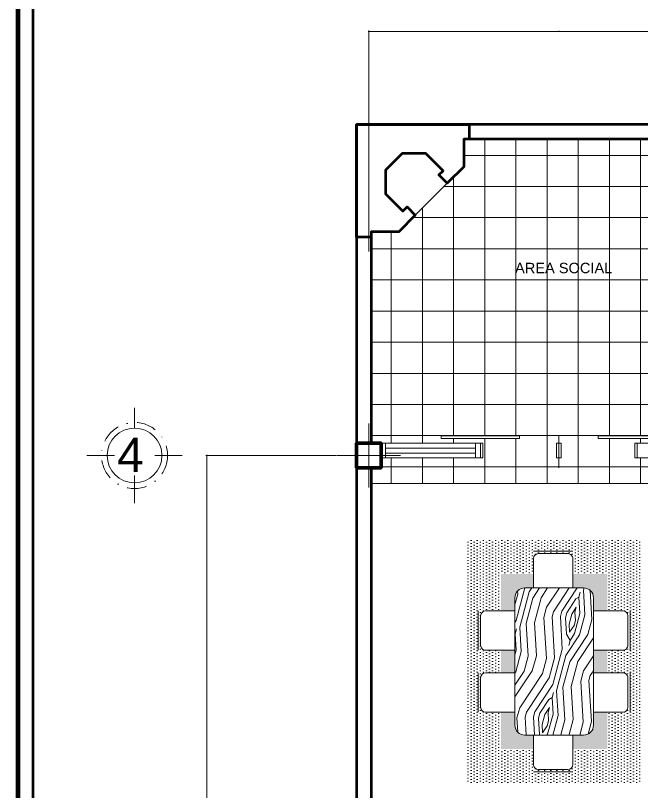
# Model space of a CAD drawing. Extents: x -454308 to 890911, y -14103 to 1343694.
# Drawn here: x 205109.3 to 205300.8, y 659037.8 to 659275.1 of the extents above; entities that cross this region are included whole.
import ezdxf

# ---------------------------------------------------------------- set-up
doc = ezdxf.new("R2010")
doc.units = 0
doc.header["$MEASUREMENT"] = 0
doc.header["$PDMODE"] = 32
doc.linetypes.add('DASHDOT', pattern=[1, 0.5, -0.25, 0, -0.25])
for name, color, linetype, lineweight in [('columnas', 1, 'Continuous', 70), ('cotas', 142, 'Continuous', 9), ('EJES', 8, 'Continuous', 5), ('Mobiliario', 7, 'Continuous', 9), ('paredes', 20, 'Continuous', 50), ('PUERTAS', 7, 'Continuous', 20), ('TEXTO', 7, 'Continuous', 15), ('textura', 250, 'Continuous', 13), ('VENTANAS', 7, 'Continuous', 20)]:
    doc.layers.add(name, color=color, linetype=linetype, lineweight=lineweight)
doc.styles.add('espacios', font='arial.ttf', dxfattribs={"height": 0.1})
doc.styles.add('gama_50_s', font='arial.ttf', dxfattribs={"height": 0.14})
doc.dimstyles.new('OI_1-50', dxfattribs={"dimtxt": 4, "dimasz": 0.08, "dimexe": 0.25, "dimexo": 0.25, "dimgap": 0.05, "dimtad": 2, "dimzin": 4, "dimtxsty": 'gama_50_s', "dimblk": 'ARCHTICK', "dimcen": 0.05, "dimdle": 0.2, "dimclrd": 256, "dimclre": 256, "dimclrt": 256, "dimadec": 4, "dimazin": 0, "dimtfac": 0.5, "dimtix": 1, "dimtmove": 1, "dimatfit": 3, "dimldrblk": 'DOTSMALL', "dimfxl": 0.05, "dimlwd": -1, "dimlwe": -1, "dimarcsym": 0})

# ---------------------------------------------------------------- blocks, each defined once
blk = doc.blocks.new('Plt-Mesa06p-0')
at = {"layer": 'Mobiliario'}
h = blk.add_hatch(dxfattribs=at)
h.set_pattern_fill('DOTS,_O', color=9, scale=0.5)
h.set_pattern_definition([(0, (-40.12359510153889, -20.65389474040951), (0.015625, 0.03125), [0, -0.03125])])
h.paths.add_polyline_path([(1.221531492964452, 0.8688786963763171), (-1.250000085881346, 0.86887869637631), (-1.250000085881332, -0.9026528824694644), (1.221531492964431, -0.9026528824694751)])
h.paths.add_polyline_path([(0.8771839745169174, 0.5245311779287789), (0.8771839745169174, 0.1940551193113684), (1.035765703541557, 0.1940551193113684, -0.4142135623730743), (1.085765703541554, 0.1440551193113713), (1.085765703541554, -0.155944880688633, -0.4142135623730752), (1.035765703541557, -0.2059448806886301), (0.8771839745169174, -0.2059448806886266), (0.8771839745169032, -0.5583053640219333), (0.501593490058454, -0.5583053640219333), (0.5015934900584469, -0.71688709304658, -0.4142135623730522), (0.4515934900584497, -0.7668870930465737), (0.1515934900584455, -0.7668870930465737, -0.4142135623731168), (0.1015934900584412, -0.7168870930465765), (0.1015934900584483, -0.5583053640219333), (-0.1300620829753356, -0.5583053640219298), (-0.1300620829753356, -0.7168870930465765, -0.414213562373096), (-0.1800620829753328, -0.7668870930465772), (-0.4800620829753299, -0.7668870930465737, -0.4142135623731147), (-0.5300620829753342, -0.7168870930465765), (-0.5300620829753342, -0.5583053640219333), (-0.9056525674337976, -0.5583053640219298), (-0.9056525674338047, -0.2059448806886337), (-1.064234296458444, -0.2059448806886301, -0.4142135623730743), (-1.114234296458442, -0.155944880688633), (-1.114234296458442, 0.1440551193113713, -0.4142135623730731), (-1.064234296458444, 0.1940551193113684), (-0.9056525674338047, 0.194055119311372), (-0.9056525674338118, 0.5245311779287825), (-0.5300620829753413, 0.5245311779287825), (-0.5300620829753413, 0.6831129069534292, -0.4142135623730522), (-0.4800620829753441, 0.7331129069534228), (-0.1800620829753399, 0.7331129069534228, -0.4142135623730951), (-0.1300620829753427, 0.6831129069534221), (-0.1300620829753356, 0.5245311779287789), (0.1015934900584341, 0.5245311779287789), (0.1015934900584341, 0.6831129069534292, -0.4142135623730543), (0.1515934900584313, 0.7331129069534228), (0.4515934900584426, 0.7331129069534228, -0.4142135623730939), (0.5015934900584398, 0.6831129069534221), (0.5015934900584469, 0.5245311779287753)], flags=16)
h.paths.add_polyline_path([(0.7357657035415599, 0.2831129069534235), (0.7357657035415528, -0.3168870930465779, -0.4142135623730847), (0.6357657035415585, -0.4168870930465758), (-0.6642342964584529, -0.4168870930465758, -0.4142135623730743), (-0.7642342964584472, -0.3168870930465744), (-0.7642342964584472, 0.2831129069534235, -0.4142135623730743), (-0.6642342964584529, 0.3831129069534249), (0.6357657035415585, 0.3831129069534249, -0.414213562373096)], flags=0)
h = blk.add_hatch(dxfattribs=at)
h.set_pattern_fill('DOTS,_O', color=9, scale=0.33)
h.set_pattern_definition([(0, (-40.12359510153889, -20.65389474040951), (0.0103125, 0.020625), [0, -0.020625])])
h.paths.add_polyline_path([(0.1015934900584341, 0.5245311779287825), (-0.1300620829753356, 0.5245311779287825), (-0.1300620829753427, 0.3831129069534214), (0.1015934900584412, 0.3831129069534214)])
h.paths.add_polyline_path([(-0.5300620829753413, 0.3831129069534249), (-0.5300620829753413, 0.5245311779287825), (-0.9056525674338118, 0.524531177928786), (-0.9056525674337976, 0.194055119311372), (-0.7642342964584401, 0.1940551193113684), (-0.7642342964584472, 0.2831129069534164, -0.4142135623731158), (-0.6642342964584458, 0.3831129069534249)])
h.paths.add_polyline_path([(-0.7642342964584472, -0.3168870930466419), (-0.7642342964584472, -0.2059448806886266), (-0.9056525674338047, -0.2059448806886266), (-0.9056525674337905, -0.5583053640219333), (-0.5300620829753342, -0.5583053640219333), (-0.5300620829753342, -0.4168870930465758), (-0.6642342964584529, -0.4168870930465758, -0.4142135623728765)])
h.paths.add_polyline_path([(0.1015934900584412, -0.5583053640219333), (0.1015934900584412, -0.4168870930465758), (-0.1300620829753356, -0.4168870930465758), (-0.1300620829753285, -0.5583053640219333)])
h.paths.add_polyline_path([(0.8771839745169174, -0.2059448806886266), (0.7357657035415528, -0.2059448806886301), (0.7357657035415528, -0.3168870930465779, -0.4142135623730847), (0.6357657035415585, -0.4168870930465758), (0.5015934900584469, -0.4168870930465758), (0.501593490058454, -0.5583053640219333), (0.8771839745169032, -0.5583053640219333)])
h.paths.add_polyline_path([(0.7357657035415599, 0.2831129069534306), (0.7357657035415599, 0.1940551193113684), (0.8771839745169174, 0.1940551193113684), (0.8771839745169174, 0.5245311779287789), (0.5015934900584469, 0.5245311779287825), (0.5015934900584398, 0.3831129069534214), (0.6357657035415585, 0.3831129069534249, -0.4142135623730752)])
h = blk.add_hatch(dxfattribs=at)
h.set_pattern_fill('WOODFACE,_O', color=8, scale=0.75, angle=120)
h.set_pattern_definition([(120, (-40.2310710541808, -20.54274092984184), (-1.024519052838329, 0.2745190528383292), [0.0375, -0.7124999999999998]), (210, (-40.60840272267422, -20.41418330870651), (-0.2745190528383292, -1.024519052838329), [0.07500000000000001, -0.675]), (165, (-40.46845081739039, -20.50658711927418), (-0.649519052850686, -0.3750000000071341), [0.053025, -0.159075, 0.053025, -0.10605, 0.37125, -0.3182351717249999]), (165, (-40.17984510153889, -20.55646688248376), (-0.649519052850686, -0.3750000000071341), [0.05303250000000001, -0.106065, 0.05303250000000001, -0.8485301715]), (165, (-40.37604700682272, -20.36663521399035), (-0.649519052850686, -0.3750000000071341), [0.05303250000000001, -1.0076276715]), (165, (-40.38107105418081, -20.28293330870651), (-0.649519052850686, -0.3750000000071341), [0.05303250000000001, -1.0076276715]), (165, (-40.38977295946464, -20.41786116663226), (-0.649519052850686, -0.3750000000071341), [0.05303250000000001, -1.0076276715]), (165, (-40.40349891210656, -20.46908711927418), (-0.649519052850686, -0.3750000000071341), [0.106065, -0.9545951715]), (165, (-40.9843882017353, -20.5879573560646), (-0.649519052850686, -0.3750000000071341), [0.106065, -0.9545951715]), (165, (-40.39847486474847, -20.55278902455801), (-0.649519052850686, -0.3750000000071341), [0.21213, -0.8485301715]), (165, (-40.41220081739039, -20.60401497719993), (-0.649519052850686, -0.3750000000071341), [0.21213, -0.8485301715]), (165, (-40.85080653324189, -20.29432759285501), (-0.649519052850686, -0.3750000000071341), [0.21213, -0.8485301715]), (165, (-40.45840272267422, -20.67399092984184), (-0.649519052850686, -0.3750000000071341), [0.159099, -0.9015611715]), (165, (-40.48083058059997, -20.86014474040951), (-0.649519052850686, -0.3750000000071341), [0.159099, -0.9015611715]), (165, (-40.45337867531614, -20.75769283512568), (-0.649519052850686, -0.3750000000071341), [0.159099, -0.9015611715]), (165, (-40.89198439116763, -20.44800545078076), (-0.649519052850686, -0.3750000000071341), [0.26516505, -0.7954951215]), (165, (-40.88696034380956, -20.53170735606459), (-0.649519052850686, -0.3750000000071341), [0.26516505, -0.7954951215]), (165, (-40.76208058059997, -20.37300545078076), (-0.649519052850686, -0.3750000000071341), [0.3712310595, -0.6894291112500001]), (146.5650512, (-40.33352295946464, -20.51528902455801), (-0.3750000002598846, 0.6495190526883657), [0.0838525425, -1.593198435]), (146.5650512, (-40.60337867531614, -20.49788521399034), (-0.3750000002598846, 0.6495190526883657), [0.0838525425, -1.593198435]), (146.5650512, (-40.51967677003231, -20.49286116663226), (-0.3750000002598846, 0.6495190526883657), [0.0838525425, -1.593198435]), (146.5650512, (-40.24982105418081, -20.51026497719993), (-0.3750000002598846, 0.6495190526883657), [0.1677051, -1.50934588275]), (146.5650512, (-40.61710462795806, -20.54911116663226), (-0.3750000002598846, 0.6495190526883657), [0.251557647, -1.42549333575]), (146.5650512, (-40.61208058059997, -20.63281307191609), (-0.3750000002598846, 0.6495190526883657), [0.33541019625, -1.3416407865]), (146.5650512, (-40.60705653324189, -20.71651497719993), (-0.3750000002598846, 0.6495190526883657), [0.33541019625, -1.3416407865]), (146.5650512, (-40.74566224909339, -20.92644283512568), (-0.3750000002598846, 0.6495190526883657), [0.33541019625, -1.3416407865]), (146.5650512, (-40.68071034380955, -20.88894283512568), (-0.3750000002598846, 0.6495190526883657), [0.41926275, -1.25778823275]), (146.5650512, (-40.63450843852572, -20.81896688248376), (-0.3750000002598846, 0.6495190526883657), [0.41926275, -1.25778823275]), (183.43494882, (-40.50595081739039, -20.44163521399035), (-0.6495190528575144, -0.3749999999669104), [0.08385254249999999, -1.593198435]), (183.43494882, (-40.38474891210655, -20.5015630719161), (-0.6495190528575144, -0.3749999999669104), [0.08385254249999999, -1.593198435]), (183.43494882, (-40.2310710541808, -20.54274092984184), (-0.6495190528575144, -0.3749999999669104), [0.1677050999999999, -1.50934588275]), (183.43494882, (-40.44099891210656, -20.40413521399034), (-0.6495190528575144, -0.3749999999669104), [0.1677050999999999, -1.50934588275]), (183.43494882, (-40.16109510153889, -20.58894283512567), (-0.6495190528575144, -0.3749999999669104), [0.2515576469999999, -1.42549333575]), (183.43494882, (-40.12359510153889, -20.65389474040951), (-0.6495190528575144, -0.3749999999669104), [0.33541019625, -1.3416407865]), (183.43494882, (-40.4935710541808, -20.08807759285501), (-0.6495190528575144, -0.3749999999669104), [0.33541019625, -1.3416407865]), (183.43494882, (-40.42727295946464, -20.35290926134843), (-0.6495190528575144, -0.3749999999669104), [0.33541019625, -1.3416407865]), (183.43494882, (-40.43732105418081, -20.18550545078076), (-0.6495190528575144, -0.3749999999669104), [0.41926275, -1.25778823275]), (183.43494882, (-40.43229700682272, -20.26920735606459), (-0.6495190528575144, -0.3749999999669104), [0.41926275, -1.25778823275])])
h.paths.add_polyline_path([(0.6357657035415585, -0.4168870930465758, 0.4142135623730847), (0.7357657035415528, -0.3168870930465779), (0.7357657035415599, 0.2831129069534235, 0.414213562373096), (0.6357657035415585, 0.3831129069534249), (-0.6642342964584529, 0.3831129069534249, 0.4142135623730743), (-0.7642342964584472, 0.2831129069534235), (-0.7642342964584472, -0.3168870930465744, 0.4142135623730743), (-0.6642342964584529, -0.4168870930465758)])
for p, q in [((-0.5300620829753413, 0.7581129069534249), (-0.1300620829753427, 0.7581129069534249)), ((-0.4800620829753441, 0.7331129069534228), (-0.1800620829753399, 0.7331129069534228)), ((0.5015934900584398, 0.7581129069534249), (0.1015934900584341, 0.7581129069534249)), ((0.4515934900584426, 0.7331129069534228), (0.1515934900584384, 0.7331129069534228)), ((-0.5300620829753413, 0.6831129069534256), (-0.5300620829753413, 0.3831129069534249)), ((-0.1300620829753427, 0.6831129069534256), (-0.1300620829753427, 0.3831129069534249)), ((0.1015934900584341, 0.6831129069534256), (0.1015934900584412, 0.3831129069534249)), ((0.5015934900584398, 0.6831129069534256), (0.5015934900584398, 0.3831129069534249)), ((-1.139234296458447, 0.1940551193113684), (-1.139234296458447, -0.2059448806886301)), ((-1.064234296458444, 0.1940551193113684), (-0.7642342964584401, 0.1940551193113684)), ((1.035765703541557, 0.1940551193113684), (0.7357657035415528, 0.1940551193113684)), ((1.110765703541553, 0.1940551193113684), (1.110765703541553, -0.2059448806886301)), ((-1.114234296458442, 0.1440551193113713), (-1.114234296458442, -0.155944880688633)), ((1.085765703541554, 0.1440551193113713), (1.085765703541554, -0.155944880688633)), ((-1.064234296458444, -0.2059448806886301), (-0.7642342964584472, -0.2059448806886301)), ((1.035765703541557, -0.2059448806886301), (0.7357657035415599, -0.2059448806886301)), ((-0.5300620829753342, -0.7168870930465729), (-0.5300620829753342, -0.4168870930465758)), ((-0.1300620829753356, -0.7168870930465729), (-0.1300620829753356, -0.4168870930465758)), ((0.1015934900584412, -0.7168870930465729), (0.1015934900584483, -0.4168870930465758)), ((0.5015934900584469, -0.7168870930465729), (0.5015934900584469, -0.4168870930465758)), ((-0.4800620829753299, -0.7668870930465737), (-0.1800620829753328, -0.7668870930465772)), ((0.4515934900584497, -0.7668870930465737), (0.1515934900584455, -0.7668870930465737)), ((-0.5300620829753342, -0.7918870930465758), (-0.1300620829753356, -0.7918870930465758)), ((0.5015934900584469, -0.7918870930465758), (0.1015934900584412, -0.7918870930465758))]:
    blk.add_line(p, q, dxfattribs=at)
blk.add_lwpolyline([(-0.6642342964584458, 0.3831129069534249), (0.6357657035415585, 0.3831129069534249, -0.4142135623730961), (0.7357657035415599, 0.2831129069534235), (0.7357657035415528, -0.3168870930465744, -0.414213562373095), (0.6357657035415585, -0.4168870930465758), (-0.6642342964584458, -0.4168870930465758, -0.414213562373095), (-0.7642342964584472, -0.3168870930465744), (-0.7642342964584472, 0.2831129069534235, -0.414213562373095)], format="xyb", close=True, dxfattribs=at)
for centre, start, end in [((-0.4800620829753441, 0.6831129069534256), 90, 179.9999999999998), ((-0.1800620829753399, 0.6831129069534256), 0, 90), ((0.1515934900584384, 0.6831129069534256), 90, 180.0000000000002), ((0.4515934900584426, 0.6831129069534256), 2.035554996136651e-13, 90), ((-1.064234296458444, 0.1440551193113713), 90, 179.9999999999998), ((1.035765703541557, 0.1440551193113713), 0, 90), ((-1.064234296458444, -0.155944880688633), 180, 270), ((1.035765703541557, -0.155944880688633), 270, 2.035554996136651e-13), ((-0.4800620829753299, -0.7168870930465729), 180.0000000000002, 270), ((-0.1800620829753328, -0.7168870930465729), 270, 2.035554996136651e-13), ((0.1515934900584455, -0.7168870930465729), 179.9999999999998, 270), ((0.4515934900584497, -0.7168870930465729), 270, 359.9999999999998)]:
    blk.add_arc(centre, 0.05, start, end, dxfattribs=at)
blk = doc.blocks.new('Plt-Pta-Cor-080x15')
at = {"layer": 'PUERTAS'}
for p, q in [((0.02500000000000036, 8.881784197001252e-16), (0, 0)), ((0.02500000000000036, 8.881784197001252e-16), (0.02500000000000036, -0.1499999999999995)), ((0.7750000000000004, 8.881784197001252e-16), (0.7750000000000004, -0.1499999999999995)), ((0.8000000000000007, 8.881784197001252e-16), (0.7750000000000004, 8.881784197001252e-16)), ((0.02500000000000036, -0.1499999999999986), (0, -0.1499999999999995)), ((0.8000000000000007, -0.1499999999999995), (0.7750000000000004, -0.1499999999999995))]:
    blk.add_line(p, q, dxfattribs=at)
blk.add_lwpolyline([(0.4000000000000004, 0.05000000000000071), (0.4000000000000004, 0.07500000000000107), (-0.4000000000000004, 0.07500000000000107), (-0.4000000000000004, 0.05000000000000071)], close=True, dxfattribs=at)
blk = doc.blocks.new('_ArchTick')
at = {"color": 0, "const_width": 0.15}
blk.add_lwpolyline([(-0.5, -0.5), (0.5, 0.5)], dxfattribs=at)
blk = doc.blocks.new('*D425')
at = {"layer": 'cotas', "linetype": 'Continuous'}
for p, q in [((205207.3829712174, 659140.567140815), (205167.5591442115, 659140.567140815)), ((205167.8091442115, 659140.7671408149), (205167.8091442115, 659020.3671408336)), ((205207.3829712174, 659020.5671408336), (205167.5591442115, 659020.5671408336))]:
    blk.add_line(p, q, dxfattribs=at)
at = {"layer": 'DEFPOINTS', "color": 0, "linetype": 'Continuous', "lineweight": 30}
for p in [(205207.6329712174, 659140.567140815), (205167.8091442115, 659020.5671408336), (205207.6329712174, 659020.5671408336)]:
    blk.add_point(p, dxfattribs=at)
at = {"layer": 'cotas', "linetype": 'Continuous', "xscale": 0.08, "yscale": 0.08, "zscale": 0.08}
for p, rotation in [((205167.8091442115, 659140.567140815), 90), ((205167.8091442115, 659020.5671408336), 270)]:
    blk.add_blockref('_ArchTick', p, dxfattribs=dict(at, rotation=rotation))
at = {"layer": 'cotas', "linetype": 'Continuous', "insert": (205167.6750105142, 659080.5671408243), "char_height": 0.14, "attachment_point": 5, "rotation": 90, "style": 'gama_50_s'}
blk.add_mtext('120,00', dxfattribs=at)
blk = doc.blocks.new('_DotSmall')
at = {"color": 0, "linetype": 'ByBlock', "const_width": 0.5}
blk.add_lwpolyline([(-0.0625, 0, 1), (0.0625, 0, 1)], format="xyb", close=True, dxfattribs=at)
blk = doc.blocks.new('UTYIYUIYORTTRYYUTYUI')
at = {"layer": 'cotas', "linetype": 'DASHDOT', "lineweight": 0}
for p, q in [((738.4337622438703, 292.3239480255716), (738.4337622438703, 292.0447749084857)), ((737.9485658231558, 291.8387516048571), (738.2287786601079, 291.8387516048571)), ((738.7129138724385, 291.8387516048571), (738.9189586645848, 291.8387516048571)), ((738.4337622438703, 291.3535551841427), (738.4337622438703, 291.6327283012286))]:
    blk.add_line(p, q, dxfattribs=at)
at = {"layer": 'cotas', "linetype": 'DASHDOT', "lineweight": 0, "ltscale": 0.4}
blk.add_circle((738.4337622438703, 291.8387516048571), 0.3366888241471315, dxfattribs=at)
at = {"layer": 'cotas', "lineweight": 0}
blk.add_circle((738.4337622438703, 291.8387516048571), 0.2791516285681609, dxfattribs=at)
blk = doc.blocks.new('*D427')
at = {"layer": 'cotas', "linetype": 'Continuous'}
for p, q in [((205333.8329711969, 659270.2759142752), (205217.1829712146, 659270.2759142752)), ((205217.3829712146, 659202.9750682871), (205217.3829712146, 659270.5259142752)), ((205333.6329711969, 659202.9750682871), (205333.6329711969, 659270.5259142752))]:
    blk.add_line(p, q, dxfattribs=at)
at = {"layer": 'DEFPOINTS', "color": 0, "linetype": 'Continuous', "lineweight": 30}
for p in [(205217.3829712146, 659270.2759142752), (205217.3829712146, 659202.7250682871), (205333.6329711969, 659202.7250682871)]:
    blk.add_point(p, dxfattribs=at)
at = {"layer": 'cotas', "linetype": 'Continuous', "xscale": 0.08, "yscale": 0.08, "zscale": 0.08, "rotation": 180}
blk.add_blockref('_ArchTick', (205217.3829712146, 659270.2759142752), dxfattribs=at)
at = {"layer": 'cotas', "linetype": 'Continuous', "xscale": 0.08, "yscale": 0.08, "zscale": 0.08}
blk.add_blockref('_ArchTick', (205333.6329711969, 659270.2759142752), dxfattribs=at)
at = {"layer": 'cotas', "linetype": 'Continuous', "insert": (205275.5079712057, 659270.4100479723), "char_height": 0.14, "attachment_point": 5, "style": 'gama_50_s'}
blk.add_mtext('116,25', dxfattribs=at)

msp = doc.modelspace()

# ---------------------------------------------------------------- hatches: boundary and pattern name
at = {"layer": 'textura', "linetype": 'Continuous'}
h = msp.add_hatch(dxfattribs=at)
h.set_pattern_fill('NET', color=256, scale=2.999999999534339, angle=180, style=0)
h.set_pattern_definition([(180, (204938.528608738, 658641.8171408932), (-1.166437551834759e-15, -9.524999998521526), []), (270, (204938.528608738, 658641.8171408932), (9.524999998521526, -1.749656327752139e-15), [])])
h.paths.add_polyline_path([(205365.1329711932, 659139.817140815), (205337.382971196, 659139.817140815), (205337.382971196, 659136.817140815), (205333.6329711969, 659136.817140815), (205333.6329711969, 659132.0122705597), (205365.1329711932, 659132.0122705597)])
h.paths.add_polyline_path([(205333.6329711969, 659136.817140815), (205329.8829711969, 659136.817140815), (205329.8829711969, 659132.0122705597), (205333.6329711969, 659132.0122705597)])
h.paths.add_polyline_path([(205329.8829711969, 659136.817140815), (205313.7837505885, 659136.817140815), (205313.7837505885, 659132.0122705597), (205329.8829711969, 659132.0122705597)])
h.paths.add_polyline_path([(205365.1329711932, 659174.3171408112), (205331.3829711988, 659174.3171408112), (205331.3829711988, 659171.3171408075), (205365.1329711932, 659171.3171408075)], flags=17)
h.paths.add_polyline_path([(205263.5079712099, 659146.567140815), (205263.5079712099, 659145.817140815), (205239.5079712127, 659145.817140815), (205239.5079712127, 659146.567140815)], flags=16)
h.paths.add_polyline_path([(205311.5079712025, 659146.567140815), (205311.5079712025, 659145.817140815), (205287.5079712044, 659145.817140815), (205287.5079712044, 659146.567140815)], flags=16)
h.paths.add_polyline_path([(205298.7579712025, 659139.817140815), (205276.2579712062, 659139.817140815), (205276.2579712062, 659144.317140815), (205298.7579712025, 659144.317140815)])
h.paths.add_polyline_path([(205329.8829711969, 659136.817140815), (205221.1329712146, 659136.817140815), (205221.1329712146, 659139.817140815), (205329.8829711969, 659139.817140815)])
h.paths.add_polyline_path([(205319.9024268347, 659132.0122705597), (205218.1329712155, 659132.0122705597), (205218.1329712155, 659136.817140815), (205319.9024268347, 659136.817140815)])
h.paths.add_polyline_path([(205274.757971209, 659139.817140815), (205252.2579712118, 659139.817140815), (205252.2579712118, 659144.317140815), (205274.757971209, 659144.317140815)])
h.paths.add_polyline_path([(205347.1329711969, 659195.3171408075), (205365.1329711932, 659213.3171408038), (205365.1329711932, 659214.0671408038), (205369.6329711932, 659214.0671408038), (205369.6329711932, 659207.3171408038), (205371.1329711913, 659207.3171408038), (205371.1329711913, 659225.3171408001), (205371.8829711913, 659225.3171408001), (205371.8829711913, 659207.3171408038), (205449.132971182, 659207.3171408038), (205449.132971182, 659237.3171408001), (205369.6329711932, 659237.3171408001), (205369.6329711932, 659236.5671408001), (205365.1329711932, 659236.5671408001), (205365.1329711932, 659237.3171408001), (205246.4608932729, 659237.3171408001), (205246.4608932729, 659228.9171408016), (205226.532971215, 659208.9892187427), (205218.1329712155, 659208.9892187427), (205218.1329712155, 659171.3171408075), (205331.3829711988, 659171.3171408075), (205331.3829711988, 659174.3171408112), (205347.1329711969, 659174.3171408112)])
h.paths.add_polyline_path([(205347.1329711969, 659144.317140815), (205347.1329711969, 659171.3171408075), (205218.1329712155, 659171.3171408075), (205218.1329712155, 659144.317140815)])

# ---------------------------------------------------------------- linework, layer by layer
at = {"linetype": 'Continuous'}
msp.add_lwpolyline([(205110.0965358433, 659360.0302641849), (205110.0965358433, 658460.0302643265), (206460.0965356338, 658460.0302643265), (206460.0965356338, 659360.0302641849)], close=True, dxfattribs=at)
at = {"layer": 'columnas'}
msp.add_lwpolyline([(205213.6329712155, 659136.817140815), (205221.1329712146, 659136.817140815), (205221.1329712146, 659144.317140815), (205213.6329712155, 659144.317140815), (205213.6329712155, 659136.817140815)], dxfattribs=at)
at = {"layer": 'EJES'}
for points in [[(205217.3829712146, 659130.817140815), (205217.3829712146, 659150.317140815)], [(205207.6329712174, 659140.567140815), (205227.1329712155, 659140.567140815)]]:
    msp.add_lwpolyline(points, dxfattribs=at)
at = {"layer": 'Mobiliario', "linetype": 'Continuous'}
msp.add_line((205231.6241400386, 659214.0803875673), (205241.3697244492, 659223.825971977), dxfattribs=at)
at = {"layer": 'paredes'}
for p, q in [((205453.6329711783, 659241.8171408001), (205213.6329712155, 659241.8171408001)), ((205213.6329712155, 659241.8171408001), (205213.6329712155, 658641.8171408932)), ((205449.132971182, 659237.3171408001), (205246.4608932729, 659237.3171408001)), ((205218.1329712155, 659208.9892187427), (205218.1329712155, 659144.317140815)), ((205218.1329712155, 659136.817140815), (205218.1329712155, 659024.3171408336))]:
    msp.add_line(p, q, dxfattribs=at)
at = {"layer": 'paredes', "color": 250, "linetype": 'Continuous', "const_width": 1.499999999767169}
msp.add_lwpolyline([(205110.0965358433, 658460.0302643265), (206460.0965356338, 658460.0302643265), (206460.0965356338, 659360.0302641849), (205110.0965358433, 659360.0302641849)], close=True, dxfattribs=at)
at = {"layer": 'paredes', "color": 250, "linetype": 'Continuous'}
msp.add_lwpolyline([(205114.5965358433, 658464.5302643228), (206455.5965356338, 658464.5302643228), (206455.5965356338, 659355.5302641849), (205114.5965358433, 659355.5302641849)], close=True, dxfattribs=at)
at = {"layer": 'paredes', "linetype": 'Continuous'}
msp.add_lwpolyline([(205213.6329712155, 659207.3171408038), (205213.6329712155, 659241.8171408001), (205248.1329712109, 659241.8171408001), (205248.1329712109, 659237.3171408001), (205246.4608932729, 659237.3171408001), (205246.4608932729, 659228.9171408016), (205241.3697244492, 659223.825971977), (205238.8241400369, 659226.3715563874), (205240.0969322431, 659227.6443485963), (205234.7936313855, 659232.9476494539), (205227.5936313863, 659232.9476494539), (205222.5024625626, 659227.8564806293), (205222.5024625626, 659220.65648063), (205227.8057634211, 659215.3531797725), (205229.0785556263, 659216.6259719777), (205231.6241400386, 659214.0803875673), (205226.532971215, 659208.9892187427), (205218.1329712155, 659208.9892187427), (205218.1329712155, 659207.3171408038)], close=True, dxfattribs=at)
at = {"layer": 'PUERTAS', "color": 0}
msp.add_line((205275.5079712053, 659136.817140815), (205275.5079712053, 659146.567140815), dxfattribs=at)
at = {"layer": 'textura'}
msp.add_line((205365.1329711932, 659132.0122705597), (205218.4329712153, 659132.0122705597), dxfattribs=at)
at = {"layer": 'VENTANAS'}
for points in [[(205221.1329712146, 659139.817140815), (205251.5079712118, 659139.817140815), (205251.5079712118, 659144.317140815), (205221.1329712146, 659144.317140815)], [(205222.527627572, 659139.817140815), (205222.527627572, 659144.317140815)], [(205222.527627572, 659142.817140815), (205250.0079712099, 659142.817140815)], [(205250.0079712099, 659139.817140815), (205250.0079712099, 659144.317140815)], [(205329.8829711969, 659139.817140815), (205299.5079712034, 659139.817140815), (205299.5079712034, 659144.317140815), (205329.8829711969, 659144.317140815)], [(205222.527627572, 659141.317140815), (205250.0079712099, 659141.317140815)]]:
    msp.add_lwpolyline(points, dxfattribs=at)

# ---------------------------------------------------------------- block references
at = {"xscale": 29.99999999534339, "yscale": 29.99999999534339, "zscale": 29.99999999534339, "rotation": 90}
msp.add_blockref('UTYIYUIYORTTRYYUTYUI', (213900.9157983824, 636987.5542769368), dxfattribs=at)
at = {"color": 0, "yscale": 29.99999999534339, "zscale": 29.99999999534339}
for p, xscale in [((205251.5079712118, 659144.317140815), 29.99999999534339), ((205299.5079712034, 659144.317140815), -29.99999999534339)]:
    msp.add_blockref('Plt-Pta-Cor-080x15', p, dxfattribs=dict(at, xscale=xscale))
at = {"linetype": 'Continuous', "xscale": 29.99999999534339, "yscale": 29.99999999534339, "zscale": 29.99999999534339, "rotation": 90}
msp.add_blockref('Plt-Mesa06p-0', (205273.5982930236, 659077.9768460068), dxfattribs=at)

# ---------------------------------------------------------------- texts
at = {"layer": 'cotas', "linetype": 'Continuous', "insert": (205144.4862886635, 659140.7298569876), "char_height": 10.49999999837019, "attachment_point": 5, "style": 'gama_50_s'}
msp.add_mtext('4', dxfattribs=at)
at = {"layer": 'TEXTO', "ltscale": 3, "style": 'espacios'}
msp.add_text('AREA SOCIAL', height=3.193518050171553, dxfattribs=at).set_placement((205262.1210231553, 659196.3269380043))

# ---------------------------------------------------------------- dimensions: what is measured, and where the dimension line sits
at = {"layer": 'cotas', "linetype": 'Continuous'}
dim = msp.add_linear_dim(base=(205217.3829712146, 659270.2759142752), p1=(205333.6329711969, 659202.7250682871), p2=(205217.3829712146, 659202.7250682871), dimstyle='OI_1-50', dxfattribs=at)
dim.commit()
dim.dimension.update_dxf_attribs({"geometry": '*D427', "text_midpoint": (205275.5079712057, 659270.4100479723)})
dim = msp.add_linear_dim(base=(205167.8091442115, 659020.5671408336), p1=(205207.6329712174, 659140.567140815), p2=(205207.6329712174, 659020.5671408336), angle=270, dimstyle='OI_1-50', dxfattribs=at)
dim.commit()
dim.dimension.update_dxf_attribs({"geometry": '*D425', "text_midpoint": (205167.6750105142, 659080.5671408243)})

doc.saveas('drawing.dxf')
